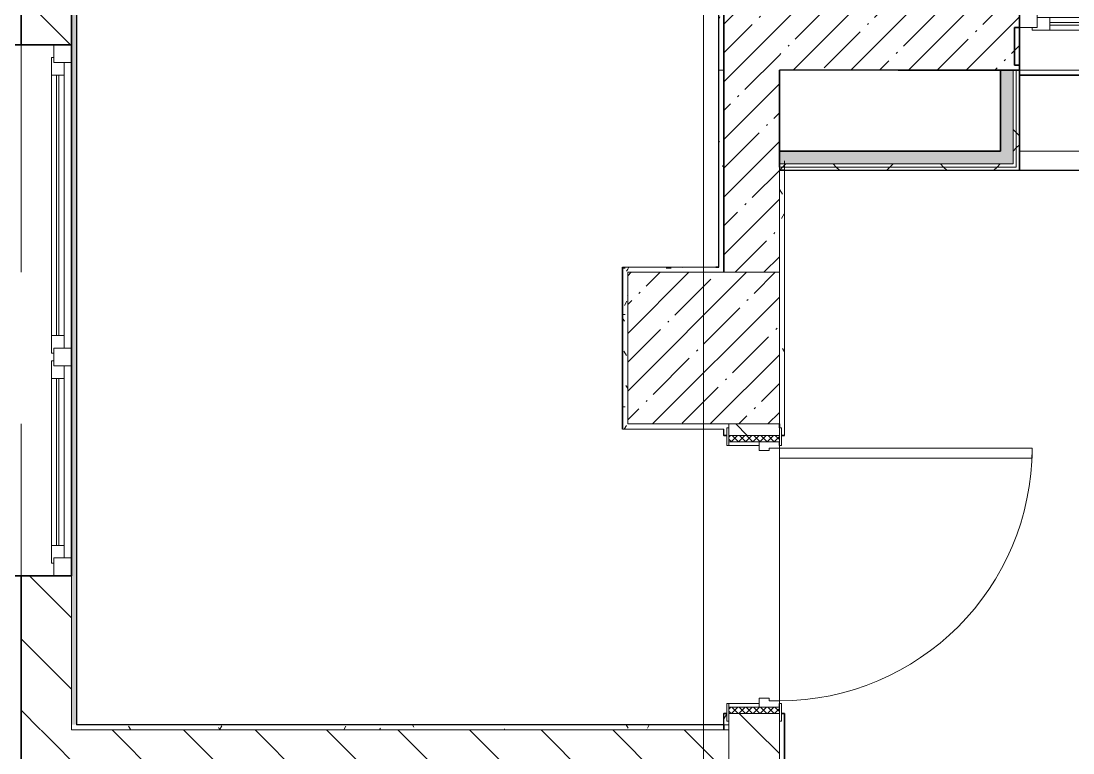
# Model space of a CAD drawing. Header units: millimetres. Extents: x 3914 to 443608, y -156176 to 78197.
# Drawn here: x 205574 to 209736, y -125279 to -122384 of the extents above; entities that cross this region are included whole.
import ezdxf

# ---------------------------------------------------------------- set-up
doc = ezdxf.new("R2010")
doc.units = ezdxf.units.MM
doc.linetypes.add('200_ШТРИХ__ш1_п0_6_', pattern=[160, 100, -60])
doc.linetypes.add('Осевая', pattern=[6350, 1270, -952.5, 3175, -952.5])
for name, color, linetype, lineweight in [('A-DOOR-1', 7, 'Continuous', 5), ('A-DOOR-2', 7, '200_ШТРИХ__ш1_п0_6_', 5), ('A-DOOR-FRAM-2', 7, 'Continuous', 5), ('A-FLOR', 7, 'Continuous', 9), ('A-GLAZ', 7, 'Continuous', 9), ('A-GLAZ-1', 7, 'Continuous', 5), ('A-WALL', 7, 'Continuous', 5), ('A-WALL-1', 7, 'Continuous', 35), ('I-WALL', 7, 'Continuous', 5), ('S-COLS', 7, 'Continuous', 9), ('S-COLS-1', 7, 'Continuous', 5), ('Оси', 7, 'Continuous', 9), ('Оси-2', 7, 'Осевая', 9)]:
    doc.layers.add(name, color=color, linetype=linetype, lineweight=lineweight)
doc.layers.add('A-DOOR-FRAM-1', color=7, linetype='Continuous', lineweight=5, true_color=0xc0c0c0)
doc.layers.add('A-WALL-FNSH-1', color=9, linetype='Continuous', lineweight=5, true_color=0x808080)
pattern_1 = [(135, (174964.42, -145977.62), (-141.4214, -141.4214), [])]
pattern_2 = [(45, (174964.42, -145977.62), (-114.04925, 114.04925), []), (45, (175078.47, -145977.62), (-114.04925, 114.04925), [201.612, -40.322, 6.706, -33.617])]
pattern_3 = [(0, (174964.42, -145977.62), (243.84, 60.96), [20.117, -162.763, 20.117, -162.763, -975.36]), (0, (174964.42, -145977.62), (243.84, 60.96), [-365.76, 20.117, -345.643, 20.117, -162.763, -426.72]), (0, (174964.42, -145977.62), (243.84, 60.96), [-914.4, 20.117, -101.803, 20.117, -284.683]), (120, (175055.86, -145947.14), (-174.71291, 180.691634), [20.117, -162.763, 20.117, -162.763, -975.36]), (120, (175055.86, -145947.14), (-174.71291, 180.691634), [-365.76, 20.117, -345.643, 20.117, -162.763, -426.72]), (120, (175055.86, -145947.14), (-174.71291, 180.691634), [-914.4, 20.117, -101.803, 20.117, -284.683]), (240, (175086.34, -145825.22), (-69.12709, -241.651634), [20.117, -162.763, 20.117, -162.763, -975.36]), (240, (175086.34, -145825.22), (-69.12709, -241.651634), [-365.76, 20.117, -345.643, 20.117, -162.763, -426.72]), (240, (175086.34, -145825.22), (-69.12709, -241.651634), [-914.4, 20.117, -101.803, 20.117, -284.683])]
pattern_4 = [(45, (174964.42, -145977.62), (-212.132, 212.132), []), (135, (174964.42, -145977.62), (-212.132, -212.132), [])]

# ---------------------------------------------------------------- blocks, each defined once
blk = doc.blocks.new('120_Окно_СКБ_2Ст - 120_Окно_СКБ_2Ст 3100х2500 _мал_створка слева_ 2-V362-Объем проектирования 2 этажа')
at = {"layer": 'A-GLAZ'}
for p, q in [((-1550, -127), (-1550, -57)), ((-1550, -57), (-1480, -57)), ((-1480, -57), (-1480, -127)), ((650, -127), (650, -57)), ((650, -57), (720, -57)), ((720, -57), (720, -127)), ((1480, -127), (1480, -57)), ((1480, -57), (1550, -57)), ((1550, -57), (1550, -127)), ((650, -87), (-1480, -87)), ((-1480, -87), (-1480, -127)), ((-1430, -137), (-1430, -87)), ((600, -137), (600, -87)), ((650, -127), (650, -87)), ((1480, -87), (720, -87)), ((720, -87), (720, -127)), ((770, -137), (770, -87)), ((1430, -137), (1430, -87)), ((1480, -127), (1480, -87)), ((-1480, -127), (-1550, -127)), ((-1480, -127), (-1500, -127)), ((-1500, -127), (-1500, -137)), ((-1500, -137), (670, -137)), ((670, -137), (-1500, -137)), ((720, -127), (650, -127)), ((670, -127), (650, -127)), ((670, -137), (670, -127)), ((720, -127), (700, -127)), ((700, -127), (700, -137)), ((700, -137), (1500, -137)), ((1500, -137), (700, -137)), ((1550, -127), (1480, -127)), ((1500, -127), (1480, -127)), ((1500, -137), (1500, -127))]:
    blk.add_line(p, q, dxfattribs=at)
at = {"layer": 'A-GLAZ-1'}
for p, q in [((1550, -57), (-1550, -57)), ((-1430, -107), (600, -107)), ((600, -117), (-1430, -117)), ((770, -107), (1430, -107)), ((1430, -117), (770, -117)), ((-1549.8, -127), (-1500, -127)), ((670, -127), (700, -127)), ((1500, -127), (1530, -127))]:
    blk.add_line(p, q, dxfattribs=at)
blk = doc.blocks.new('120_Окно_СКБ_2Ст - 120_Окно_СКБ_2Ст 2100х1800 _мал створка справа_-24235684-Объем проектирования 2 этажа')
at = {"layer": 'A-GLAZ'}
for p, q in [((-1050, 30), (-1050, 100)), ((-1050, 100), (-980, 100)), ((-980, 100), (-980, 30)), ((150, 30), (150, 100)), ((150, 100), (220, 100)), ((220, 100), (220, 30)), ((980, 30), (980, 100)), ((980, 100), (1050, 100)), ((1050, 100), (1050, 30)), ((150, 70), (-980, 70)), ((-980, 70), (-980, 30)), ((-930, 20), (-930, 70)), ((100, 20), (100, 70)), ((150, 30), (150, 70)), ((980, 70), (220, 70)), ((220, 70), (220, 30)), ((270, 20), (270, 70)), ((930, 20), (930, 70)), ((980, 30), (980, 70)), ((-980, 30), (-1050, 30)), ((-980, 30), (-1000, 30)), ((-1000, 30), (-1000, 20)), ((-1000, 20), (170, 20)), ((170, 20), (-1000, 20)), ((220, 30), (150, 30)), ((170, 30), (150, 30)), ((170, 20), (170, 30)), ((220, 30), (200, 30)), ((200, 30), (200, 20)), ((200, 20), (1000, 20)), ((1000, 20), (200, 20)), ((1050, 30), (980, 30)), ((1000, 30), (980, 30)), ((1000, 20), (1000, 30))]:
    blk.add_line(p, q, dxfattribs=at)
at = {"layer": 'A-GLAZ-1'}
for p, q in [((-930, 50), (100, 50)), ((270, 50), (930, 50)), ((-1050, 30), (-1000, 30)), ((100, 40), (-930, 40)), ((170, 30), (200, 30)), ((930, 40), (270, 40)), ((1000, 30), (1050, 30))]:
    blk.add_line(p, q, dxfattribs=at)
blk = doc.blocks.new('BSC_Колонна _Прямоугольная - 600х600-V373-Объем проектирования 2 этажа')
at = {"layer": 'S-COLS-1'}
h = blk.add_hatch(dxfattribs=at)
h.set_pattern_fill('FP_125', color=256, style=0, pattern_type=2)
h.set_pattern_definition([(45, (-33310, -22300), (-114.04925, 114.04925), []), (45, (-33195.95, -22300), (-114.04925, 114.04925), [201.613, -40.323, 6.706, -33.617])])
h.paths.add_polyline_path([(100, -300), (300, -300), (300, 300), (-300, 300), (-300, -300)])
for p, q in [((300, 300), (-300, 300)), ((-300, 300), (-300, -300)), ((300, -300), (300, 300)), ((-300, -300), (300, -300))]:
    blk.add_line(p, q, dxfattribs=at)
blk = doc.blocks.new('Зашивка приборов отопления22 - Зашивка приборов отопления-33321747-Объем проектирования 2 этажа')
at = {"layer": 'A-WALL'}
for p, q in [((37267.8, 26888.4), (34187.8, 26888.4)), ((34187.8, 26567.4), (37267.8, 26567.4)), ((37267.8, 26567.4), (34187.8, 26567.4)), ((34187.8, 26492.4), (37267.8, 26492.4))]:
    blk.add_line(p, q, dxfattribs=at)

msp = doc.modelspace()

# ---------------------------------------------------------------- hatches: boundary and pattern name
at = {"layer": 'A-DOOR-2'}
h = msp.add_hatch(dxfattribs=at)
h.set_pattern_fill('FP_75', color=256, angle=-90, style=0, pattern_type=2)
h.set_pattern_definition([(45, (208639.107, -126311.532), (-14.14214, 14.14214), []), (135, (208639.107, -126311.532), (-14.14214, -14.14214), [])])
h.paths.add_polyline_path([(208574.4, -125122.6), (208574.4, -125097.6), (208374.4, -125097.6), (208374.4, -125122.6), (208542.2, -125122.6)])
at = {"layer": 'A-DOOR-FRAM-2'}
h = msp.add_hatch(dxfattribs=at)
h.set_pattern_fill('FP_76', color=256, angle=-90, style=0, pattern_type=2)
h.set_pattern_definition([(315, (208639.107, -124188.737), (14.1421, 14.1421), []), (45, (208639.107, -124188.737), (-14.1421, 14.1421), [])])
h.paths.add_polyline_path([(208439.1, -124047.6), (208574.4, -124047.6), (208574.4, -124022.6), (208374.4, -124022.6), (208374.4, -124047.6)])
at = {"layer": 'I-WALL'}
h = msp.add_hatch(dxfattribs=at)
h.set_pattern_fill('FP_23', color=256, style=0, pattern_type=2)
h.set_pattern_definition(pattern_1)
h.paths.add_polyline_path([(205574.4, -125187.6), (205774.4, -125187.6), (205774.4, -124577.6), (205574.4, -124577.6), (205574.4, -124872.1)])
h.paths.add_polyline_path([(205774.4, -122477.6), (205774.4, -119097.6), (205574.4, -119097.6), (205574.4, -122477.6)])
h = msp.add_hatch(dxfattribs=at)
h.set_pattern_fill('FP_191', color=256, style=0, pattern_type=2)
h.set_pattern_definition(pattern_3)
h.paths.add_polyline_path([(205774.4, -125167.6), (205794.4, -125165.6), (205794.4, -119097.6), (205774.4, -119097.6), (205774.4, -125166.6)])
h = msp.add_hatch(dxfattribs=at)
h.set_pattern_fill('FP_191', color=256, style=0, pattern_type=2)
h.set_pattern_definition(pattern_3)
h.paths.add_polyline_path([(208354.4, -123357.6), (208354.4, -120377.6), (208334.4, -120377.6), (208334.4, -123357.6)])
h = msp.add_hatch(dxfattribs=at)
h.set_pattern_fill('FP_1', color=256, style=0, pattern_type=2)
h.set_pattern_definition(pattern_2)
h.paths.add_polyline_path([(208374.4, -123377.6), (208574.4, -123377.6), (208574.4, -120377.6), (208354.4, -120377.6), (208354.4, -123377.6)])
h = msp.add_hatch(dxfattribs=at)
h.set_pattern_fill('FP_1', color=256, style=0, pattern_type=2)
h.set_pattern_definition(pattern_2)
h.paths.add_polyline_path([(209524.4, -122577.6), (209524.4, -122357.6), (208574.4, -122357.6), (208574.4, -122577.6), (209045, -122577.6)])
h.paths.add_polyline_path([(213454.4, -122577.6), (213454.4, -122357.6), (212624.4, -122357.6), (212624.4, -122577.6), (213381.4, -122577.6)])
for points in [[(209497, -122898.6), (209499.4, -122898.6), (209499.4, -122577.6), (209449.4, -122577.6), (209449.4, -122898.6)], [(209083.3, -122948.6), (209499.4, -122948.6), (209499.4, -122898.6), (208574.4, -122898.6), (208574.4, -122948.6), (209045, -122948.6)]]:
    msp.add_hatch(color=256, dxfattribs=at).paths.add_polyline_path(points)
h = msp.add_hatch(dxfattribs=at)
h.set_pattern_fill('FP_192', color=256, style=0, pattern_type=2)
h.set_pattern_definition(pattern_4)
h.paths.add_polyline_path([(209511.9, -122948.6), (209511.9, -122577.6), (209499.4, -122577.6), (209499.4, -122948.6)])
h = msp.add_hatch(dxfattribs=at)
h.set_pattern_fill('FP_192', color=256, style=0, pattern_type=2)
h.set_pattern_definition(pattern_4)
h.paths.add_polyline_path([(209511.9, -122961.1), (209524.4, -122961.1), (209524.4, -122577.6), (209511.9, -122577.6), (209511.9, -122948.6)])
h = msp.add_hatch(dxfattribs=at)
h.set_pattern_fill('FP_192', color=256, style=0, pattern_type=2)
h.set_pattern_definition(pattern_4)
h.paths.add_polyline_path([(209107.2, -122961.1), (209511.9, -122961.1), (209511.9, -122948.6), (208574.4, -122948.6), (208574.4, -122961.1), (209045, -122961.1)])
h = msp.add_hatch(dxfattribs=at)
h.set_pattern_fill('FP_192', color=256, style=0, pattern_type=2)
h.set_pattern_definition(pattern_4)
h.paths.add_polyline_path([(208574.4, -122973.6), (209524.4, -122973.6), (209524.4, -122961.1), (208574.4, -122961.1)])
h = msp.add_hatch(dxfattribs=at)
h.set_pattern_fill('FP_191', color=256, style=0, pattern_type=2)
h.set_pattern_definition(pattern_3)
h.paths.add_polyline_path([(208574.4, -128127.6), (208594.4, -128127.6), (208584.4, -128117.6)])
h.paths.add_polyline_path([(208574.4, -128127.6), (208594.4, -128105.6), (208594.4, -127107.6), (208574.4, -127107.6), (208574.4, -128107.6)])
h.paths.add_polyline_path([(208574.4, -125707.6), (208594.4, -125707.6), (208594.4, -125122.6), (208582.4, -125122.6), (208582.4, -125152.6), (208574.4, -125152.6), (208574.4, -125607.6)])
h.paths.add_polyline_path([(208582.4, -124022.6), (208594.4, -124022.6), (208594.4, -122973.6), (208574.4, -122974.6), (208574.4, -123992.6), (208582.4, -123992.6)])
h = msp.add_hatch(dxfattribs=at)
h.set_pattern_fill('FP_191', color=256, style=0, pattern_type=2)
h.set_pattern_definition(pattern_3)
h.paths.add_polyline_path([(207974.4, -123977.6), (207974.4, -123357.6), (207954.4, -123357.6), (207954.4, -123977.6)])
h = msp.add_hatch(dxfattribs=at)
h.set_pattern_fill('FP_191', color=256, style=0, pattern_type=2)
h.set_pattern_definition(pattern_3)
h.paths.add_polyline_path([(208354.4, -123377.6), (208354.4, -123357.6), (208334.4, -123357.6), (208347.1, -123370.3)])
h.paths.add_polyline_path([(208354.4, -123377.6), (208333.4, -123357.6), (207974.4, -123357.6), (207974.4, -123377.6), (208343, -123377.6)])
h = msp.add_hatch(dxfattribs=at)
h.set_pattern_fill('FP_191', color=256, style=0, pattern_type=2)
h.set_pattern_definition(pattern_3)
h.paths.add_polyline_path([(207984.3, -123997.6), (208354.4, -123997.6), (208354.4, -123977.6), (207954.4, -123977.6), (207954.4, -123997.6), (207974.4, -123997.6)])
h = msp.add_hatch(dxfattribs=at)
h.set_pattern_fill('FP_191', color=256, style=0, pattern_type=2)
h.set_pattern_definition(pattern_3)
h.paths.add_polyline_path([(208374.4, -125187.6), (208364.4, -125177.6), (208374.4, -125167.6), (208374.4, -125152.6), (208366.4, -125152.6), (208366.4, -125122.6), (208354.4, -125122.6), (208354.4, -125168.6), (208364.2, -125177.9)])
h.paths.add_polyline_path([(208354.4, -124022.6), (208366.4, -124022.6), (208366.4, -123992.6), (208374.4, -123992.6), (208374.4, -123977.6), (208354.4, -123998.6)])
h.paths.add_polyline_path([(208354.4, -123997.6), (208374.4, -123977.6), (208354.4, -123977.6)])
h = msp.add_hatch(dxfattribs=at)
h.set_pattern_fill('FP_23', color=256, style=0, pattern_type=2)
h.set_pattern_definition(pattern_1)
h.paths.add_polyline_path([(208374.4, -125187.6), (208574.4, -125187.6), (208574.4, -125122.6), (208374.4, -125122.6), (208374.4, -125167.6)])
h.paths.add_polyline_path([(208542.5, -124022.6), (208574.4, -124022.6), (208574.4, -123977.6), (208374.4, -123977.6), (208374.4, -124022.6), (208434.5, -124022.6)])
h = msp.add_hatch(dxfattribs=at)
h.set_pattern_fill('FP_191', color=256, style=0, pattern_type=2)
h.set_pattern_definition(pattern_3)
h.paths.add_polyline_path([(208354.4, -125187.6), (208374.4, -125187.6), (208352.4, -125167.6), (205774.4, -125167.6), (205774.4, -125187.6), (208322.3, -125187.6)])
h.paths.add_polyline_path([(208374.4, -125187.6), (208374.4, -125167.6), (208364.4, -125177.6)])
h = msp.add_hatch(dxfattribs=at)
h.set_pattern_fill('FP_23', color=256, style=0, pattern_type=2)
h.set_pattern_definition(pattern_1)
h.paths.add_polyline_path([(205574.4, -125387.6), (208374.4, -125387.6), (208374.4, -125187.6), (205574.4, -125189.2), (205574.4, -125384.9)])
h = msp.add_hatch(dxfattribs=at)
h.set_pattern_fill('FP_23', color=256, style=0, pattern_type=2)
h.set_pattern_definition(pattern_1)
h.paths.add_polyline_path([(208574.4, -127527.6), (208574.4, -127107.6), (208374.4, -127107.6), (208374.4, -127527.6)])
h.paths.add_polyline_path([(208374.4, -125707.6), (208574.4, -125707.6), (208574.4, -125187.6), (208374.4, -125187.6), (208374.4, -125607.6)])

# ---------------------------------------------------------------- linework, layer by layer
at = {"layer": 'A-DOOR-1'}
for p, q in [((209574.4, -124072.6), (208574.4, -124072.6)), ((208574.4, -124072.6), (208574.4, -124112.6)), ((209574.4, -124112.6), (209574.4, -124072.6)), ((208574.4, -124112.6), (209574.4, -124112.6))]:
    msp.add_line(p, q, dxfattribs=at)
msp.add_arc((208574.4, -124072.6), 1000, 270, 0, dxfattribs=at)
at = {"layer": 'A-DOOR-FRAM-1'}
for p, q in [((208374.4, -123992.6), (208366.4, -123992.6)), ((208366.4, -123992.6), (208366.4, -124062.6)), ((208374.4, -124062.6), (208374.4, -123992.6)), ((208582.4, -123992.6), (208574.4, -123992.6)), ((208574.4, -123992.6), (208574.4, -124062.6)), ((208582.4, -124062.6), (208582.4, -123992.6)), ((208574.4, -124022.6), (208374.4, -124022.6)), ((208374.4, -124022.6), (208374.4, -124047.6)), ((208374.4, -124047.6), (208574.4, -124047.6)), ((208494.4, -124047.6), (208374.4, -124047.6)), ((208374.4, -124047.6), (208374.4, -124062.6)), ((208574.4, -124047.6), (208494.4, -124047.6)), ((208494.4, -124047.6), (208494.4, -124082.6)), ((208494.4, -124062.6), (208494.4, -124047.6)), ((208574.4, -124047.6), (208573.4, -124047.6)), ((208573.4, -124047.6), (208573.4, -124062.6)), ((208574.4, -124047.6), (208574.4, -124022.6)), ((208574.4, -124072.6), (208574.4, -124047.6)), ((208574.4, -124062.6), (208574.4, -124047.6)), ((208366.4, -124062.6), (208374.4, -124062.6)), ((208374.4, -124062.6), (208494.4, -124062.6)), ((208494.4, -124082.6), (208534.4, -124082.6)), ((208534.4, -124082.6), (208534.4, -124072.6)), ((208534.4, -124072.6), (208574.4, -124072.6)), ((208573.4, -124062.6), (208574.4, -124062.6)), ((208574.4, -124062.6), (208582.4, -124062.6)), ((208366.4, -125082.6), (208366.4, -125152.6)), ((208374.4, -125082.6), (208366.4, -125082.6)), ((208374.4, -125082.6), (208374.4, -125097.6)), ((208494.4, -125082.6), (208374.4, -125082.6)), ((208374.4, -125152.6), (208374.4, -125082.6)), ((208374.4, -125097.6), (208374.4, -125122.6)), ((208574.4, -125097.6), (208374.4, -125097.6)), ((208374.4, -125097.6), (208494.4, -125097.6)), ((208534.4, -125062.6), (208494.4, -125062.6)), ((208494.4, -125062.6), (208494.4, -125097.6)), ((208494.4, -125097.6), (208494.4, -125082.6)), ((208494.4, -125097.6), (208574.4, -125097.6)), ((208534.4, -125072.6), (208534.4, -125062.6)), ((208574.4, -125072.6), (208534.4, -125072.6)), ((208573.4, -125082.6), (208573.4, -125097.6)), ((208574.4, -125082.6), (208573.4, -125082.6)), ((208573.4, -125097.6), (208574.4, -125097.6)), ((208574.4, -125097.6), (208574.4, -125072.6)), ((208574.4, -125097.6), (208574.4, -125082.6)), ((208574.4, -125082.6), (208574.4, -125152.6)), ((208582.4, -125082.6), (208574.4, -125082.6)), ((208574.4, -125122.6), (208574.4, -125097.6)), ((208582.4, -125152.6), (208582.4, -125082.6)), ((208374.4, -125122.6), (208574.4, -125122.6)), ((208366.4, -125152.6), (208374.4, -125152.6)), ((208574.4, -125152.6), (208582.4, -125152.6))]:
    msp.add_line(p, q, dxfattribs=at)
at = {"layer": 'A-FLOR'}
for p, q in [((208574.4, -122576.7), (209045, -122576.7)), ((208574.4, -122577.6), (209045, -122577.6)), ((212604.4, -122596.7), (209524.4, -122596.7)), ((212604.4, -122597.6), (209524.4, -122597.6)), ((208574.4, -122820), (208574.4, -122897.7)), ((208574.4, -122820.9), (208574.4, -122898.6)), ((209524.4, -122897.7), (212604.4, -122897.7)), ((209524.4, -122898.6), (212604.4, -122898.6)), ((208594.4, -122973.7), (209525.4, -122973.7)), ((208594.4, -122974.6), (209525.4, -122974.6)), ((208574.4, -124111.7), (208574.4, -125081.7)), ((208574.4, -125081.7), (208574.4, -124111.7)), ((208574.4, -124112.6), (208574.4, -125082.6)), ((208574.4, -125082.6), (208574.4, -124112.6))]:
    msp.add_line(p, q, dxfattribs=at)
at = {"layer": 'A-WALL'}
for p, q in [((205794.4, -125167.6), (205794.4, -119117.6)), ((209499.4, -122948.6), (209499.4, -122577.6)), ((209511.9, -122961.1), (209511.9, -122577.6)), ((209499.4, -122948.6), (208574.4, -122948.6)), ((208574.4, -123377.6), (208574.4, -122961.1)), ((209511.9, -122961.1), (208574.4, -122961.1)), ((208574.4, -122973.6), (208574.4, -123377.6)), ((207954.4, -123997.6), (208354.4, -123997.6)), ((208354.4, -124022.6), (208354.4, -123997.6)), ((208374.4, -123977.6), (208374.4, -123992.6)), ((205774.4, -124577.6), (205774.4, -125187.6)), ((205794.4, -125167.6), (208374.4, -125167.6)), ((208374.4, -125187.6), (208374.4, -125152.6)), ((208574.4, -125152.6), (208574.4, -125707.6)), ((208374.4, -125187.6), (205774.4, -125187.6)), ((208374.4, -125707.6), (208374.4, -125187.6))]:
    msp.add_line(p, q, dxfattribs=at)
at = {"layer": 'A-WALL-1'}
for p, q in [((205774.4, -119097.6), (205774.4, -124577.6)), ((205574.4, -119477.6), (205574.4, -122477.6)), ((208354.4, -123377.6), (208354.4, -120377.6)), ((209524.4, -122973.6), (209524.4, -122207.6)), ((209524.6, -122409.6), (209504.6, -122409.6)), ((209504.6, -122409.6), (209504.6, -122557.6)), ((209524.6, -122557.6), (209524.6, -122409.6)), ((205424.4, -122477.6), (205774.4, -122477.6)), ((209504.6, -122557.6), (209524.6, -122557.6)), ((208334.4, -122577.6), (208334.4, -122578.6)), ((208574.4, -122961.1), (208574.4, -122577.6)), ((209524.4, -122577.6), (209045, -122577.6)), ((209449.4, -122577.6), (209449.4, -122898.6)), ((209449.4, -122898.6), (208574.4, -122898.6)), ((208574.4, -122973.6), (208595.4, -122973.6)), ((207954.4, -123357.6), (207954.4, -123997.6)), ((208334.4, -123357.6), (208323.4, -123357.6)), ((208574.4, -123992.6), (208574.4, -123977.6)), ((208354.4, -124022.6), (208366.4, -124022.6)), ((208582.4, -124022.6), (208594.4, -124022.6)), ((205774.4, -124577.6), (205424.4, -124577.6)), ((205574.4, -124577.6), (205574.4, -125387.6)), ((208366.4, -125122.6), (208354.4, -125122.6)), ((208594.4, -125122.6), (208582.4, -125122.6)), ((208594.4, -125707.6), (208594.4, -125122.6)), ((208354.4, -125167.6), (208354.4, -125187.6))]:
    msp.add_line(p, q, dxfattribs=at)
at = {"layer": 'A-WALL-FNSH-1'}
for p, q in [((205795.4, -125166.6), (205795.4, -119118.6)), ((208333.4, -120377.6), (208333.4, -123357.6)), ((208334.4, -122577.6), (208334.4, -120377.6)), ((209525.6, -122409.6), (209524.6, -122409.6)), ((209525.6, -122557.6), (209525.6, -122409.6)), ((209524.6, -122557.6), (209525.6, -122557.6)), ((208354.4, -122577.6), (208334.4, -122577.6)), ((208334.4, -123357.6), (208334.4, -122578.6)), ((208334.4, -122578.6), (208354.4, -122578.6)), ((209525.4, -122577.6), (209524.4, -122577.6)), ((209525.4, -122974.6), (209525.4, -122577.6)), ((208594.4, -122936.1), (208594.4, -124022.6)), ((208595.4, -122936.1), (208594.4, -122936.1)), ((208595.4, -122973.6), (208595.4, -122936.1)), ((209524.4, -122973.6), (208595.4, -122973.6)), ((207953.4, -123356.6), (207953.4, -123998.6)), ((208323.4, -123356.6), (207953.4, -123356.6)), ((207954.4, -123357.6), (208323.4, -123357.6)), ((208323.4, -123357.6), (208323.4, -123356.6)), ((207953.4, -123998.6), (208353.4, -123998.6)), ((208353.4, -123998.6), (208353.4, -124022.6)), ((208353.4, -124022.6), (208354.4, -124022.6)), ((208594.4, -124022.6), (208595.4, -124022.6)), ((208353.4, -125122.6), (208353.4, -125166.6)), ((208354.4, -125122.6), (208353.4, -125122.6)), ((208354.4, -125167.6), (208354.4, -125122.6)), ((208595.4, -125122.6), (208594.4, -125122.6)), ((208595.4, -125707.6), (208595.4, -125122.6)), ((208353.4, -125166.6), (205795.4, -125166.6))]:
    msp.add_line(p, q, dxfattribs=at)
at = {"layer": 'I-WALL'}
for p, q in [((205574.4, -123377.6), (205574.4, -122477.6)), ((212603.4, -122598.6), (209525.4, -122598.6)), ((209525.4, -122973.6), (212604.4, -122973.6)), ((212604.4, -122974.6), (209525.4, -122974.6)), ((205574.4, -124577.6), (205574.4, -123977.6))]:
    msp.add_line(p, q, dxfattribs=at)
at = {"layer": 'Оси'}
msp.add_lwpolyline([(208274.4, -147883.9), (208274.4, -142883.9), (208274.4, -123579.5), (208274.4, -118579.5)], dxfattribs=at)
at = {"layer": 'Оси-2'}
msp.add_line((208274.4, -142882.9), (208274.4, -123578.6), dxfattribs=at)

# ---------------------------------------------------------------- block references
at = {"layer": 'A-GLAZ', "color": 3}
msp.add_blockref('120_Окно_СКБ_2Ст - 120_Окно_СКБ_2Ст 3100х2500 _мал_створка слева_ 2-V362-Объем проектирования 2 этажа', (211074.4, -122282.6), dxfattribs=at)
at = {"layer": 'A-GLAZ', "color": 3, "rotation": 269.9999999999999}
msp.add_blockref('120_Окно_СКБ_2Ст - 120_Окно_СКБ_2Ст 2100х1800 _мал створка справа_-24235684-Объем проектирования 2 этажа', (205674.4, -123527.6), dxfattribs=at)
at = {"layer": 'A-WALL'}
msp.add_blockref('Зашивка приборов отопления22 - Зашивка приборов отопления-33321747-Объем проектирования 2 этажа', (175336.6, -149466), dxfattribs=at)
at = {"layer": 'S-COLS'}
msp.add_blockref('BSC_Колонна _Прямоугольная - 600х600-V373-Объем проектирования 2 этажа', (208274.4, -123677.6), dxfattribs=at)

doc.saveas('drawing.dxf')
